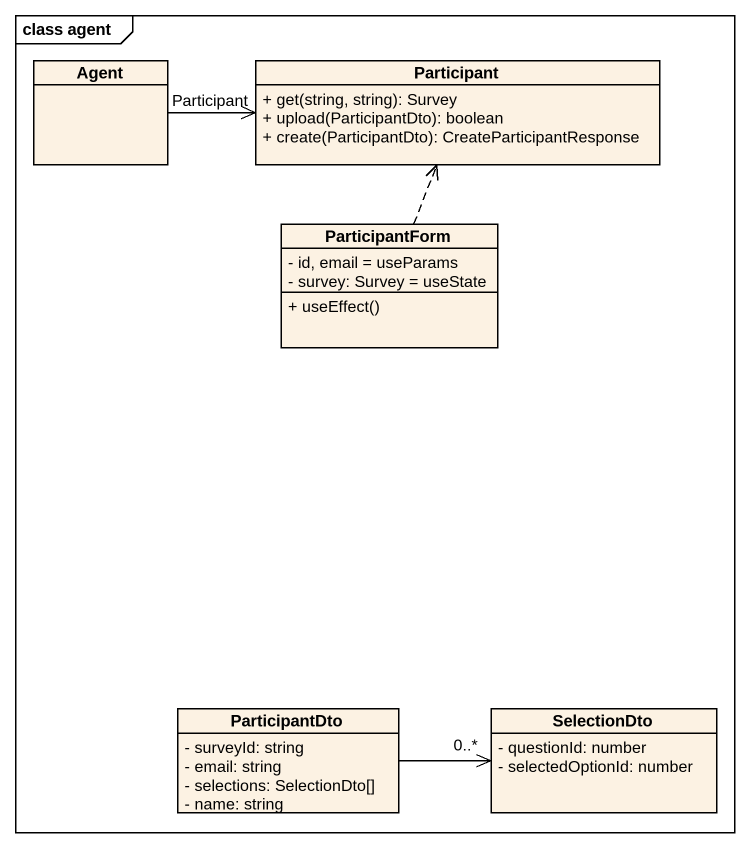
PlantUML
@startuml
mainframe class agent
hide circle
hide empty members
skinparam classAttributeIconSize 0
class "Agent" as Agent_
class "Participant" as Participant_ {
  + get(string, string): Survey
  + upload(ParticipantDto): boolean
  + create(ParticipantDto): CreateParticipantResponse
}
class ParticipantForm {
  - id, email = useParams
  - survey: Survey = useState
  + useEffect()
}
class ParticipantDto {
  - surveyId: string
  - email: string
  - selections: SelectionDto[]
  - name: string
}
class SelectionDto {
  - questionId: number
  - selectedOptionId: number
}
Agent_ -right-> Participant_ : Participant
ParticipantForm .up.> Participant_
ParticipantDto -right-> "0..*" SelectionDto
@enduml
